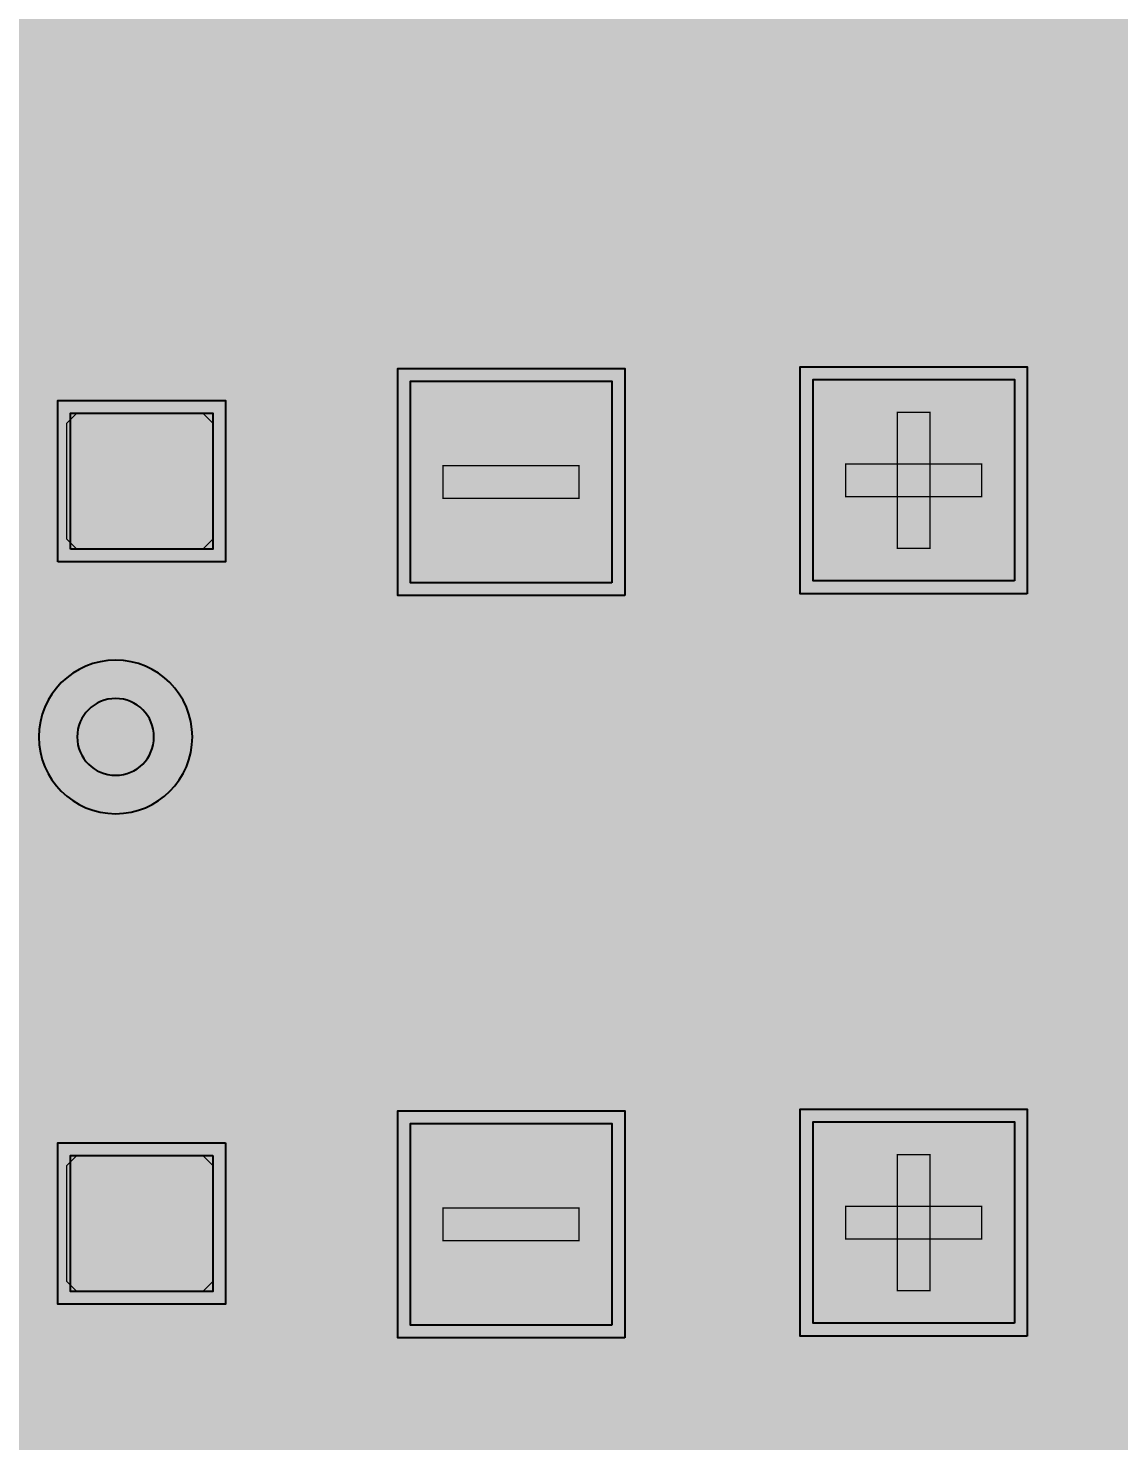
# Model space of a CAD drawing. Header units: millimetres. Extents: x -15.2 to 11.6, y -15.2 to 45.2.
# Drawn here: x -0.02 to 4.31, y 29.95 to 35.56 of the extents above; entities that cross this region are included whole.
import ezdxf

# ---------------------------------------------------------------- set-up
doc = ezdxf.new("R2010")
doc.units = ezdxf.units.MM
doc.header["$MEASUREMENT"] = 0
for name, color, linetype, true_color in [('Bottom-Layer', 7, 'Continuous', 0x0000ff), ('Document-Layer', 7, 'Continuous', 0xffffff), ('Hole-Layer', 7, 'Continuous', 0x222222), ('Multi-Layer', 7, 'Continuous', 0xc0c0c0), ('Top-Layer', 7, 'Continuous', 0xff0000), ('Top-Paste-Mask-Layer', 7, 'Continuous', 0x808080), ('Top-Silkscreen-Layer', 7, 'Continuous', 0xffcc00), ('Top-Solder-Mask-Layer', 7, 'Continuous', 0x800080)]:
    doc.layers.add(name, color=color, linetype=linetype, true_color=true_color)

msp = doc.modelspace()

# ---------------------------------------------------------------- hatches: boundary and pattern name
at = {"layer": 'Bottom-Layer'}
for points in [[(-11.0719, 44.7269), (11.0719, 44.7269), (11.0719, 0.4851), (6.5124, 0.4851), (6.381, 0.619), (6.2, 0.6681), (-6.2, 0.6681), (-6.381, 0.619), (-6.5124, 0.4851), (-11.0719, 0.4851)], [(0.2664, 10.8418), (0.4238, 10.7366), (0.6094, 10.6997), (1.3714, 10.6997), (1.5571, 10.7366), (1.7145, 10.8418), (1.9028, 11.0301), (1.9981, 11.0404), (2.0908, 11.0643), (2.0908, 9.3638), (2.011, 9.0344), (2.1043, 8.7086), (2.3464, 8.4715), (2.674, 8.3849), (3.0016, 8.4715), (3.2437, 8.7086), (3.337, 9.0344), (3.2571, 9.3638), (3.2571, 12.048), (3.2127, 12.2712), (3.0863, 12.4604), (2.5863, 12.9604), (2.3972, 13.0868), (2.174, 13.1312), (0.9155, 13.1312), (-0.6904, 14.7371), (-0.8572, 15.017), (-1.1373, 15.1837), (-1.4629, 15.1969), (-1.7555, 15.0533), (-1.9443, 14.7877), (-1.9838, 14.4642), (-2.4614, 14.9418), (-2.4614, 17.9211), (-1.6787, 17.1384), (-1.5791, 16.8115), (-1.3298, 16.5776), (-0.9971, 16.4989), (-0.6695, 16.5964), (-0.6695, 15.7705), (-0.8216, 15.5018), (-0.8356, 15.1934), (-0.7085, 14.9121), (-0.4678, 14.7188), (-0.1656, 14.6555), (-0.1039, 14.3121), (0.1237, 14.0475), (0.454, 13.9352), (0.7957, 14.006), (1.0541, 14.2405), (1.1577, 14.5737), (3.124, 16.54), (3.2291, 16.6974), (3.2661, 16.883), (3.2661, 38.4942), (3.2291, 38.6798), (3.124, 38.8372), (2.6879, 39.2733), (2.7821, 39.7545), (2.6853, 40.2352), (2.412, 40.6423), (2.0039, 40.9141), (1.5229, 41.0092), (1.042, 40.9132), (0.6344, 40.6407), (0.3619, 40.2331), (0.2659, 39.7522), (0.361, 39.2712), (0.6328, 38.863), (1.0399, 38.5898), (1.5206, 38.4929), (2.0018, 38.5872), (2.1198, 38.4692), (0.624, 38.4692), (0.4449, 38.4212), (0.3138, 38.2901), (0.2659, 38.1111), (0.2659, 36.3111), (0.3138, 36.132), (0.4449, 36.0009), (0.624, 35.9529), (1.0389, 35.9529), (1.0389, 29.5649), (0.9481, 29.5878), (0.855, 29.5977), (0.8088, 29.6439), (0.8088, 32.2929), (0.9599, 32.5579), (0.9763, 32.8625), (0.8546, 33.1423), (0.6205, 33.338), (0.3237, 33.4081), (0.0268, 33.338), (-0.2073, 33.1423), (-0.329, 32.8625), (-0.3126, 32.5579), (-0.1615, 32.2929), (-0.1615, 29.4431), (-0.4168, 29.4015), (-0.6367, 29.2653), (-0.7878, 29.0554), (-0.8471, 28.8036), (-0.8055, 28.5483), (-0.6695, 28.3283), (-0.6695, 23.7344), (-0.7795, 23.7679), (-0.8937, 23.7819), (-1.1939, 24.0821), (-1.1939, 31.5571), (-1.0522, 31.7927), (-1.0183, 32.0655), (-1.0979, 32.3287), (-1.2775, 32.5369), (-1.526, 32.6544), (-1.8009, 32.661), (-1.8009, 36.2278), (-1.715, 36.165), (-1.6241, 36.1097), (-1.6241, 35.2953), (-1.6767, 34.9746), (-1.5706, 34.6673), (-1.3312, 34.4474), (-1.016, 34.3678), (-0.7009, 34.4474), (-0.4614, 34.6673), (-0.3553, 34.9746), (-0.4079, 35.2953), (-0.4079, 36.1097), (-0.0829, 36.3672), (0.1408, 36.7163), (0.2388, 37.1192), (0.2005, 37.5321), (0.0301, 37.9101), (-0.2539, 38.2122), (-0.6207, 38.4055), (-1.0304, 38.4691), (-1.4386, 38.3961), (-1.8009, 38.1944), (-1.8009, 38.2801), (-1.4938, 38.5872), (-1.1001, 38.4958), (-0.6978, 38.5338), (-0.3283, 38.6975), (-0.0298, 38.9699), (0.167, 39.3229), (0.2418, 39.72), (0.1867, 40.1204), (0.0076, 40.4827), (0.2007, 40.4827), (0.3864, 40.5196), (0.5438, 40.6247), (1.0462, 41.1272), (1.5274, 41.0329), (2.0081, 41.1298), (2.4152, 41.4031), (2.687, 41.8112), (2.7821, 42.2922), (2.6862, 42.7731), (2.4136, 43.1807), (2.006, 43.4532), (1.5251, 43.5492), (1.0441, 43.4541), (0.636, 43.1823), (0.3627, 42.7752), (0.2659, 42.2945), (0.3601, 41.8133), (-0.0002, 41.4529), (-0.0777, 41.4529), (0.1698, 41.8707), (0.2407, 42.351), (0.1244, 42.8225), (-0.1617, 43.2147), (-0.5751, 43.4695), (-1.0542, 43.5486), (-1.5276, 43.4405), (-1.9247, 43.1612), (-2.1866, 42.7523), (-2.274, 42.2747), (-2.1741, 41.7995), (-1.9017, 41.3975), (-1.964, 41.3587), (-2.0196, 41.3108), (-3.2896, 40.0408), (-3.3948, 39.8834), (-3.4317, 39.6978), (-3.4317, 32.2759), (-3.5636, 32.0667), (-3.6097, 31.8238), (-3.5636, 31.5808), (-3.4317, 31.3717), (-3.4317, 14.7408), (-3.3948, 14.5552), (-3.2896, 14.3978)]]:
    msp.add_hatch(color=256, dxfattribs=at).paths.add_polyline_path(points)
at = {"layer": 'Document-Layer'}
for points in [[(3.4293, 33.4939), (3.4293, 34.0339), (3.5593, 34.0339), (3.5593, 33.4939)], [(3.4293, 33.4939), (3.4293, 34.0339), (3.5593, 34.0339), (3.5593, 33.4939)], [(1.6248, 33.8225), (2.1648, 33.8225), (2.1648, 33.6925), (1.6248, 33.6925)], [(1.6248, 33.8225), (2.1648, 33.8225), (2.1648, 33.6925), (1.6248, 33.6925)], [(3.2237, 33.8294), (3.7637, 33.8294), (3.7637, 33.6994), (3.2237, 33.6994)], [(3.2237, 33.8294), (3.7637, 33.8294), (3.7637, 33.6994), (3.2237, 33.6994)], [(3.4293, 30.5453), (3.4293, 31.0853), (3.5593, 31.0853), (3.5593, 30.5453)], [(3.4293, 30.5453), (3.4293, 31.0853), (3.5593, 31.0853), (3.5593, 30.5453)], [(1.6248, 30.8739), (2.1648, 30.8739), (2.1648, 30.7439), (1.6248, 30.7439)], [(1.6248, 30.8739), (2.1648, 30.8739), (2.1648, 30.7439), (1.6248, 30.7439)], [(3.2237, 30.8808), (3.7637, 30.8808), (3.7637, 30.7508), (3.2237, 30.7508)], [(3.2237, 30.8808), (3.7637, 30.8808), (3.7637, 30.7508), (3.2237, 30.7508)]]:
    msp.add_hatch(color=256, dxfattribs=at).paths.add_polyline_path(points)
at = {"layer": 'Top-Layer'}
for points in [[(5.3483, 22.5231), (5.4983, 22.822), (5.4594, 23.1542), (5.2444, 23.4104), (4.924, 23.5063), (4.8728, 23.5063), (4.8728, 28.427), (4.8359, 28.6126), (4.7307, 28.77), (4.2227, 29.278), (4.0653, 29.3832), (3.8797, 29.4201), (1.2838, 29.4201), (1.0297, 29.5679), (0.7367, 29.5913), (0.4624, 29.4858), (0.2606, 29.2721), (0.1599, 29.3472), (0.0468, 29.4019), (0.0468, 30.1978), (0.0952, 30.1877), (0.1445, 30.1843), (0.7101, 30.1843), (0.8701, 30.222), (0.9964, 30.3273), (1.1466, 30.3273), (1.2728, 30.1283), (1.4953, 30.0508), (2.2953, 30.0508), (2.4744, 30.0988), (2.6054, 30.2299), (2.6534, 30.409), (2.6534, 30.7966), (2.7361, 30.7139), (2.7361, 30.4158), (2.7841, 30.2368), (2.9152, 30.1057), (3.0942, 30.0577), (3.8942, 30.0577), (4.0733, 30.1057), (4.2044, 30.2368), (4.2524, 30.4158), (4.2524, 31.2158), (4.2044, 31.3949), (4.0733, 31.526), (3.8942, 31.574), (3.5961, 31.574), (3.1104, 32.0597), (3.1104, 32.5206), (3.5961, 33.0063), (3.8942, 33.0063), (4.0581, 33.046), (4.1857, 33.1563), (4.8674, 33.1563), (5.1002, 33.2026), (5.2975, 33.3344), (7.4738, 35.5108), (7.4772, 35.5108), (7.4098, 35.3999), (7.3863, 35.2724), (7.3863, 34.2724), (7.4627, 34.0513), (7.6593, 33.9245), (7.6593, 33.3246), (7.627, 33.329), (7.5944, 33.3305), (6.7944, 33.3305), (6.6153, 33.2825), (6.4842, 33.1514), (6.4362, 32.9724), (6.4362, 31.9724), (6.5126, 31.7512), (6.7092, 31.6245), (6.7092, 31.41), (6.6381, 31.2972), (6.6133, 31.1661), (6.6133, 30.3021), (6.6613, 30.123), (6.7923, 29.9919), (6.9714, 29.9439), (7.6593, 29.9439), (7.6593, 28.8087), (7.0029, 28.8087), (6.8239, 28.7607), (6.6928, 28.6296), (6.6448, 28.4505), (6.6448, 27.5865), (6.6928, 27.4075), (6.8239, 27.2764), (7.0029, 27.2284), (7.6593, 27.2284), (7.6593, 24.8133), (5.3583, 22.5123), (5.3533, 22.5177)], [(5.3483, 22.5231), (5.4983, 22.822), (5.4594, 23.1542), (5.2444, 23.4104), (4.924, 23.5063), (4.8728, 23.5063), (4.8728, 28.427), (4.8359, 28.6126), (4.7307, 28.77), (4.2227, 29.278), (4.0653, 29.3832), (3.8797, 29.4201), (1.2838, 29.4201), (1.0297, 29.5679), (0.7367, 29.5913), (0.4624, 29.4858), (0.2606, 29.2721), (0.1599, 29.3472), (0.0468, 29.4019), (0.0468, 30.1978), (0.0952, 30.1877), (0.1445, 30.1843), (0.7101, 30.1843), (0.8701, 30.222), (0.9964, 30.3273), (1.1466, 30.3273), (1.2728, 30.1283), (1.4953, 30.0508), (2.2953, 30.0508), (2.4744, 30.0988), (2.6054, 30.2299), (2.6534, 30.409), (2.6534, 30.7966), (2.7361, 30.7139), (2.7361, 30.4158), (2.7841, 30.2368), (2.9152, 30.1057), (3.0942, 30.0577), (3.8942, 30.0577), (4.0733, 30.1057), (4.2044, 30.2368), (4.2524, 30.4158), (4.2524, 31.2158), (4.2044, 31.3949), (4.0733, 31.526), (3.8942, 31.574), (3.5961, 31.574), (3.1104, 32.0597), (3.1104, 32.5206), (3.5961, 33.0063), (3.8942, 33.0063), (4.0581, 33.046), (4.1857, 33.1563), (4.8674, 33.1563), (5.1002, 33.2026), (5.2975, 33.3344), (7.4738, 35.5108), (7.4772, 35.5108), (7.4098, 35.3999), (7.3863, 35.2724), (7.3863, 34.2724), (7.4627, 34.0513), (7.6593, 33.9245), (7.6593, 33.3246), (7.627, 33.329), (7.5944, 33.3305), (6.7944, 33.3305), (6.6153, 33.2825), (6.4842, 33.1514), (6.4362, 32.9724), (6.4362, 31.9724), (6.5126, 31.7512), (6.7092, 31.6245), (6.7092, 31.41), (6.6381, 31.2972), (6.6133, 31.1661), (6.6133, 30.3021), (6.6613, 30.123), (6.7923, 29.9919), (6.9714, 29.9439), (7.6593, 29.9439), (7.6593, 28.8087), (7.0029, 28.8087), (6.8239, 28.7607), (6.6928, 28.6296), (6.6448, 28.4505), (6.6448, 27.5865), (6.6928, 27.4075), (6.8239, 27.2764), (7.0029, 27.2284), (7.6593, 27.2284), (7.6593, 24.8133), (5.3583, 22.5123), (5.3533, 22.5177)], [(2.2953, 33.3576), (1.4953, 33.3576), (1.4953, 34.1576), (2.2953, 34.1576)], [(3.8942, 33.3644), (3.0942, 33.3644), (3.0942, 34.1644), (3.8942, 34.1644)], [(0.1445, 33.491), (0.1445, 34.031), (0.7101, 34.031), (0.7101, 33.491)], [(2.2953, 30.409), (1.4953, 30.409), (1.4953, 31.209), (2.2953, 31.209)], [(3.8942, 30.4158), (3.0942, 30.4158), (3.0942, 31.2158), (3.8942, 31.2158)], [(0.7101, 31.0824), (0.7101, 30.5424), (0.1445, 30.5424), (0.1445, 31.0824)]]:
    msp.add_hatch(color=256, dxfattribs=at).paths.add_polyline_path(points)
at = {"layer": 'Top-Paste-Mask-Layer'}
for points in [[(2.2953, 33.3576), (1.4953, 33.3576), (1.4953, 34.1576), (2.2953, 34.1576)], [(3.8942, 33.3644), (3.0942, 33.3644), (3.0942, 34.1644), (3.8942, 34.1644)], [(0.1295, 33.531), (0.1295, 33.991), (0.1695, 34.031), (0.6701, 34.031), (0.7101, 33.991), (0.7101, 33.531), (0.6701, 33.491), (0.1695, 33.491)], [(0.1295, 33.531), (0.1295, 33.991), (0.1695, 34.031), (0.6701, 34.031), (0.7101, 33.991), (0.7101, 33.531), (0.6701, 33.491), (0.1695, 33.491)], [(2.2953, 30.409), (1.4953, 30.409), (1.4953, 31.209), (2.2953, 31.209)], [(3.8942, 30.4158), (3.0942, 30.4158), (3.0942, 31.2158), (3.8942, 31.2158)], [(0.1295, 31.0424), (0.1295, 30.5824), (0.1695, 30.5424), (0.6701, 30.5424), (0.7101, 30.5824), (0.7101, 31.0424), (0.6701, 31.0824), (0.1695, 31.0824)], [(0.1295, 31.0424), (0.1295, 30.5824), (0.1695, 30.5424), (0.6701, 30.5424), (0.7101, 30.5824), (0.7101, 31.0424), (0.6701, 31.0824), (0.1695, 31.0824)]]:
    msp.add_hatch(color=256, dxfattribs=at).paths.add_polyline_path(points)
at = {"layer": 'Top-Solder-Mask-Layer'}
for points in [[(2.3461, 33.3068), (1.4445, 33.3068), (1.4445, 34.2084), (2.3461, 34.2084)], [(3.945, 33.3136), (3.0434, 33.3136), (3.0434, 34.2152), (3.945, 34.2152)], [(0.0937, 33.4402), (0.0937, 34.0818), (0.7609, 34.0818), (0.7609, 33.4402)], [(2.3461, 30.3582), (1.4445, 30.3582), (1.4445, 31.2598), (2.3461, 31.2598)], [(3.945, 30.365), (3.0434, 30.365), (3.0434, 31.2666), (3.945, 31.2666)], [(0.7609, 31.1332), (0.7609, 30.4916), (0.0937, 30.4916), (0.0937, 31.1332)]]:
    msp.add_hatch(color=256, dxfattribs=at).paths.add_polyline_path(points)

# ---------------------------------------------------------------- linework, layer by layer
at = {"layer": 'Bottom-Layer'}
for points, const_width in [([(2.7809, 16.883), (2.7809, 38.4942)], 0.254), ([(3.2661, 16.883), (3.2661, 38.4942)], 0.0508), ([(1.524, 17.1999), (1.524, 37.2111)], 0.254), ([(1.0389, 35.9529), (1.0389, 29.5649)], 0.0508), ([(0.8088, 29.6439), (0.8088, 32.2929), (0.9599, 32.5579), (0.9763, 32.8625), (0.8546, 33.1423), (0.6205, 33.338), (0.3237, 33.4081), (0.0268, 33.338), (-0.2073, 33.1423), (-0.329, 32.8625), (-0.3126, 32.5579), (-0.1615, 32.2929), (-0.1615, 29.4431)], 0.0508), ([(0.3237, 32.745), (0.3237, 29.443)], 0.254)]:
    msp.add_lwpolyline(points, dxfattribs=dict(at, const_width=const_width))
at = {"layer": 'Document-Layer', "const_width": 0.00508}
for points in [[(3.4293, 33.4939), (3.4293, 34.0339), (3.5593, 34.0339), (3.5593, 33.4939)], [(3.4293, 33.4939), (3.4293, 34.0339), (3.5593, 34.0339), (3.5593, 33.4939)], [(1.6248, 33.8225), (2.1648, 33.8225), (2.1648, 33.6925), (1.6248, 33.6925)], [(1.6248, 33.8225), (2.1648, 33.8225), (2.1648, 33.6925), (1.6248, 33.6925)], [(3.2237, 33.8294), (3.7637, 33.8294), (3.7637, 33.6994), (3.2237, 33.6994)], [(3.2237, 33.8294), (3.7637, 33.8294), (3.7637, 33.6994), (3.2237, 33.6994)], [(3.4293, 30.5453), (3.4293, 31.0853), (3.5593, 31.0853), (3.5593, 30.5453)], [(3.4293, 30.5453), (3.4293, 31.0853), (3.5593, 31.0853), (3.5593, 30.5453)], [(1.6248, 30.8739), (2.1648, 30.8739), (2.1648, 30.7439), (1.6248, 30.7439)], [(1.6248, 30.8739), (2.1648, 30.8739), (2.1648, 30.7439), (1.6248, 30.7439)], [(3.2237, 30.8808), (3.7637, 30.8808), (3.7637, 30.7508), (3.2237, 30.7508)], [(3.2237, 30.8808), (3.7637, 30.8808), (3.7637, 30.7508), (3.2237, 30.7508)]]:
    msp.add_lwpolyline(points, close=True, dxfattribs=at)
at = {"layer": 'Hole-Layer'}
msp.add_lwpolyline([(0.1712, 32.745, 1), (0.4762, 32.745, 1)], format="xyb", close=True, dxfattribs=at)
at = {"layer": 'Multi-Layer'}
msp.add_lwpolyline([(0.0187, 32.745, 1), (0.6287, 32.745, 1)], format="xyb", close=True, dxfattribs=at)
at = {"layer": 'Top-Layer'}
for points in [[(2.2953, 33.3576), (1.4953, 33.3576), (1.4953, 34.1576), (2.2953, 34.1576)], [(3.8942, 33.3644), (3.0942, 33.3644), (3.0942, 34.1644), (3.8942, 34.1644)], [(0.1445, 33.491), (0.1445, 34.031), (0.7101, 34.031), (0.7101, 33.491)], [(2.2953, 30.409), (1.4953, 30.409), (1.4953, 31.209), (2.2953, 31.209)], [(3.8942, 30.4158), (3.0942, 30.4158), (3.0942, 31.2158), (3.8942, 31.2158)], [(0.7101, 31.0824), (0.7101, 30.5424), (0.1445, 30.5424), (0.1445, 31.0824)]]:
    msp.add_lwpolyline(points, close=True, dxfattribs=at)
for points, const_width in [([(2.5023, 32.7725), (3.4942, 33.7644)], 0.5), ([(3.4942, 33.7644), (4.8674, 33.7644)], 0.5), ([(0.4273, 33.761), (1.8919, 33.761)], 0.254), ([(-0.4383, 33.507), (0.3237, 32.745)], 0.254), ([(0.0468, 29.4019), (0.0468, 30.1978), (0.0952, 30.1877), (0.1445, 30.1843), (0.7101, 30.1843), (0.8701, 30.222), (0.9964, 30.3273), (1.1466, 30.3273), (1.2728, 30.1283), (1.4953, 30.0508), (2.2953, 30.0508), (2.4744, 30.0988), (2.6054, 30.2299), (2.6534, 30.409), (2.6534, 30.7966), (2.7361, 30.7139), (2.7361, 30.4158), (2.7841, 30.2368), (2.9152, 30.1057), (3.0942, 30.0577), (3.8942, 30.0577), (4.0733, 30.1057), (4.2044, 30.2368), (4.2524, 30.4158), (4.2524, 31.2158), (4.2044, 31.3949), (4.0733, 31.526), (3.8942, 31.574), (3.5961, 31.574), (3.1104, 32.0597), (3.1104, 32.5206), (3.5961, 33.0063), (3.8942, 33.0063), (4.0581, 33.046), (4.1857, 33.1563), (4.8674, 33.1563)], 0.0508), ([(0.0468, 29.4019), (0.0468, 30.1978), (0.0952, 30.1877), (0.1445, 30.1843), (0.7101, 30.1843), (0.8701, 30.222), (0.9964, 30.3273), (1.1466, 30.3273), (1.2728, 30.1283), (1.4953, 30.0508), (2.2953, 30.0508), (2.4744, 30.0988), (2.6054, 30.2299), (2.6534, 30.409), (2.6534, 30.7966), (2.7361, 30.7139), (2.7361, 30.4158), (2.7841, 30.2368), (2.9152, 30.1057), (3.0942, 30.0577), (3.8942, 30.0577), (4.0733, 30.1057), (4.2044, 30.2368), (4.2524, 30.4158), (4.2524, 31.2158), (4.2044, 31.3949), (4.0733, 31.526), (3.8942, 31.574), (3.5961, 31.574), (3.1104, 32.0597), (3.1104, 32.5206), (3.5961, 33.0063), (3.8942, 33.0063), (4.0581, 33.046), (4.1857, 33.1563), (4.8674, 33.1563)], 0.0508), ([(2.5023, 31.8078), (2.5023, 32.7725)], 0.5), ([(-0.7391, 31.8078), (2.5023, 31.8078)], 0.5), ([(2.5023, 31.8078), (3.4942, 30.8158)], 0.5), ([(0.4273, 30.8124), (1.8919, 30.8124)], 0.254)]:
    msp.add_lwpolyline(points, dxfattribs=dict(at, const_width=const_width))
at = {"layer": 'Top-Paste-Mask-Layer'}
for points in [[(2.2953, 33.3576), (1.4953, 33.3576), (1.4953, 34.1576), (2.2953, 34.1576)], [(3.8942, 33.3644), (3.0942, 33.3644), (3.0942, 34.1644), (3.8942, 34.1644)], [(2.2953, 30.409), (1.4953, 30.409), (1.4953, 31.209), (2.2953, 31.209)], [(3.8942, 30.4158), (3.0942, 30.4158), (3.0942, 31.2158), (3.8942, 31.2158)]]:
    msp.add_lwpolyline(points, close=True, dxfattribs=at)
at = {"layer": 'Top-Paste-Mask-Layer', "const_width": 0.00508}
for points in [[(0.1295, 33.531), (0.1295, 33.991), (0.1695, 34.031), (0.6701, 34.031), (0.7101, 33.991), (0.7101, 33.531), (0.6701, 33.491), (0.1695, 33.491)], [(0.1295, 33.531), (0.1295, 33.991), (0.1695, 34.031), (0.6701, 34.031), (0.7101, 33.991), (0.7101, 33.531), (0.6701, 33.491), (0.1695, 33.491)], [(0.1295, 31.0424), (0.1295, 30.5824), (0.1695, 30.5424), (0.6701, 30.5424), (0.7101, 30.5824), (0.7101, 31.0424), (0.6701, 31.0824), (0.1695, 31.0824)], [(0.1295, 31.0424), (0.1295, 30.5824), (0.1695, 30.5424), (0.6701, 30.5424), (0.7101, 30.5824), (0.7101, 31.0424), (0.6701, 31.0824), (0.1695, 31.0824)]]:
    msp.add_lwpolyline(points, close=True, dxfattribs=at)
at = {"layer": 'Top-Silkscreen-Layer'}
for points, const_width in [([(1.2051, 34.2153), (1.5051, 34.5153)], 0.15), ([(1.2051, 34.2153), (1.5051, 34.5153)], 0.15), ([(2.5552, 34.5153), (1.5051, 34.5153)], 0.15), ([(2.5552, 34.5153), (1.5051, 34.5153)], 0.15), ([(2.9352, 34.5176), (4.0853, 34.5176)], 0.15), ([(2.9352, 34.5176), (4.0853, 34.5176)], 0.15), ([(4.0853, 34.5175), (4.0853, 33.0375)], 0.15), ([(4.0853, 34.5175), (4.0853, 33.0375)], 0.15), ([(0.9387, 34.2596), (0.2207, 34.2596)], 0.1524), ([(0.9387, 34.2596), (0.2207, 34.2596)], 0.1524), ([(0.9387, 33.2624), (0.9387, 34.2596)], 0.1524), ([(0.9387, 33.2624), (0.9387, 34.2596)], 0.1524), ([(1.2051, 34.1152), (1.2051, 34.2153)], 0.15), ([(1.2051, 34.1152), (1.2051, 34.2153)], 0.15), ([(1.2051, 34.1152), (1.2051, 33.4152)], 0.15), ([(1.2051, 34.1152), (1.2051, 33.4152)], 0.15), ([(2.9152, 34.1075), (2.5751, 33.7675)], 0.15), ([(2.9152, 34.1075), (2.5751, 33.7675)], 0.15), ([(2.9152, 34.1175), (2.9152, 34.1075)], 0.15), ([(2.9152, 34.1175), (2.9152, 33.4375)], 0.15), ([(2.9152, 34.1175), (2.9152, 34.1075)], 0.15), ([(2.9152, 34.1175), (2.9152, 33.4375)], 0.15), ([(2.9052, 33.4375), (2.5751, 33.7675)], 0.15), ([(2.9152, 33.7675), (2.5751, 33.7675)], 0.15), ([(2.9052, 33.4375), (2.5751, 33.7675)], 0.15), ([(2.9152, 33.7675), (2.5751, 33.7675)], 0.15), ([(2.9152, 33.4375), (2.9052, 33.4375)], 0.15), ([(2.9152, 33.4375), (2.9052, 33.4375)], 0.15), ([(1.2051, 33.4152), (1.2051, 33.3152)], 0.15), ([(1.2051, 33.4152), (1.2051, 33.3152)], 0.15), ([(1.2051, 33.3152), (1.5051, 33.0151)], 0.15), ([(1.2051, 33.3152), (1.5051, 33.0151)], 0.15), ([(0.2207, 33.2624), (0.9387, 33.2624)], 0.1524), ([(0.2207, 33.2624), (0.9387, 33.2624)], 0.1524), ([(2.5552, 33.0151), (1.5051, 33.0151)], 0.15), ([(2.5552, 33.0151), (1.5051, 33.0151)], 0.15), ([(2.9352, 33.0174), (4.0853, 33.0174)], 0.15), ([(2.9352, 33.0174), (4.0853, 33.0174)], 0.15), ([(1.2051, 31.2667), (1.5051, 31.5667)], 0.15), ([(1.2051, 31.2667), (1.5051, 31.5667)], 0.15), ([(2.5552, 31.5667), (1.5051, 31.5667)], 0.15), ([(2.5552, 31.5667), (1.5051, 31.5667)], 0.15), ([(2.9352, 31.569), (4.0853, 31.569)], 0.15), ([(2.9352, 31.569), (4.0853, 31.569)], 0.15), ([(4.0853, 31.5689), (4.0853, 30.0889)], 0.15), ([(4.0853, 31.5689), (4.0853, 30.0889)], 0.15), ([(0.2207, 31.311), (0.9387, 31.311)], 0.1524), ([(0.2207, 31.311), (0.9387, 31.311)], 0.1524), ([(0.9387, 31.311), (0.9387, 30.3138)], 0.1524), ([(0.9387, 31.311), (0.9387, 30.3138)], 0.1524), ([(1.2051, 31.1666), (1.2051, 31.2667)], 0.15), ([(1.2051, 31.1666), (1.2051, 31.2667)], 0.15), ([(1.2051, 31.1666), (1.2051, 30.4666)], 0.15), ([(1.2051, 31.1666), (1.2051, 30.4666)], 0.15), ([(2.9152, 31.1589), (2.5751, 30.8189)], 0.15), ([(2.9152, 31.1589), (2.5751, 30.8189)], 0.15), ([(2.9152, 31.1689), (2.9152, 31.1589)], 0.15), ([(2.9152, 31.1689), (2.9152, 30.4889)], 0.15), ([(2.9152, 31.1689), (2.9152, 31.1589)], 0.15), ([(2.9152, 31.1689), (2.9152, 30.4889)], 0.15), ([(2.9052, 30.4889), (2.5751, 30.8189)], 0.15), ([(2.9152, 30.8189), (2.5751, 30.8189)], 0.15), ([(2.9052, 30.4889), (2.5751, 30.8189)], 0.15), ([(2.9152, 30.8189), (2.5751, 30.8189)], 0.15), ([(1.2051, 30.4666), (1.2051, 30.3666)], 0.15), ([(1.2051, 30.4666), (1.2051, 30.3666)], 0.15), ([(2.9152, 30.4889), (2.9052, 30.4889)], 0.15), ([(2.9152, 30.4889), (2.9052, 30.4889)], 0.15), ([(1.2051, 30.3666), (1.5051, 30.0665)], 0.15), ([(1.2051, 30.3666), (1.5051, 30.0665)], 0.15), ([(0.9387, 30.3138), (0.2207, 30.3138)], 0.1524), ([(0.9387, 30.3138), (0.2207, 30.3138)], 0.1524), ([(2.5552, 30.0665), (1.5051, 30.0665)], 0.15), ([(2.5552, 30.0665), (1.5051, 30.0665)], 0.15), ([(2.9352, 30.0688), (4.0853, 30.0688)], 0.15), ([(2.9352, 30.0688), (4.0853, 30.0688)], 0.15)]:
    msp.add_lwpolyline(points, dxfattribs=dict(at, const_width=const_width))
at = {"layer": 'Top-Solder-Mask-Layer'}
for points in [[(2.3461, 33.3068), (1.4445, 33.3068), (1.4445, 34.2084), (2.3461, 34.2084)], [(3.945, 33.3136), (3.0434, 33.3136), (3.0434, 34.2152), (3.945, 34.2152)], [(0.0937, 33.4402), (0.0937, 34.0818), (0.7609, 34.0818), (0.7609, 33.4402)], [(2.3461, 30.3582), (1.4445, 30.3582), (1.4445, 31.2598), (2.3461, 31.2598)], [(3.945, 30.365), (3.0434, 30.365), (3.0434, 31.2666), (3.945, 31.2666)], [(0.7609, 31.1332), (0.7609, 30.4916), (0.0937, 30.4916), (0.0937, 31.1332)]]:
    msp.add_lwpolyline(points, close=True, dxfattribs=at)

doc.saveas('drawing.dxf')
